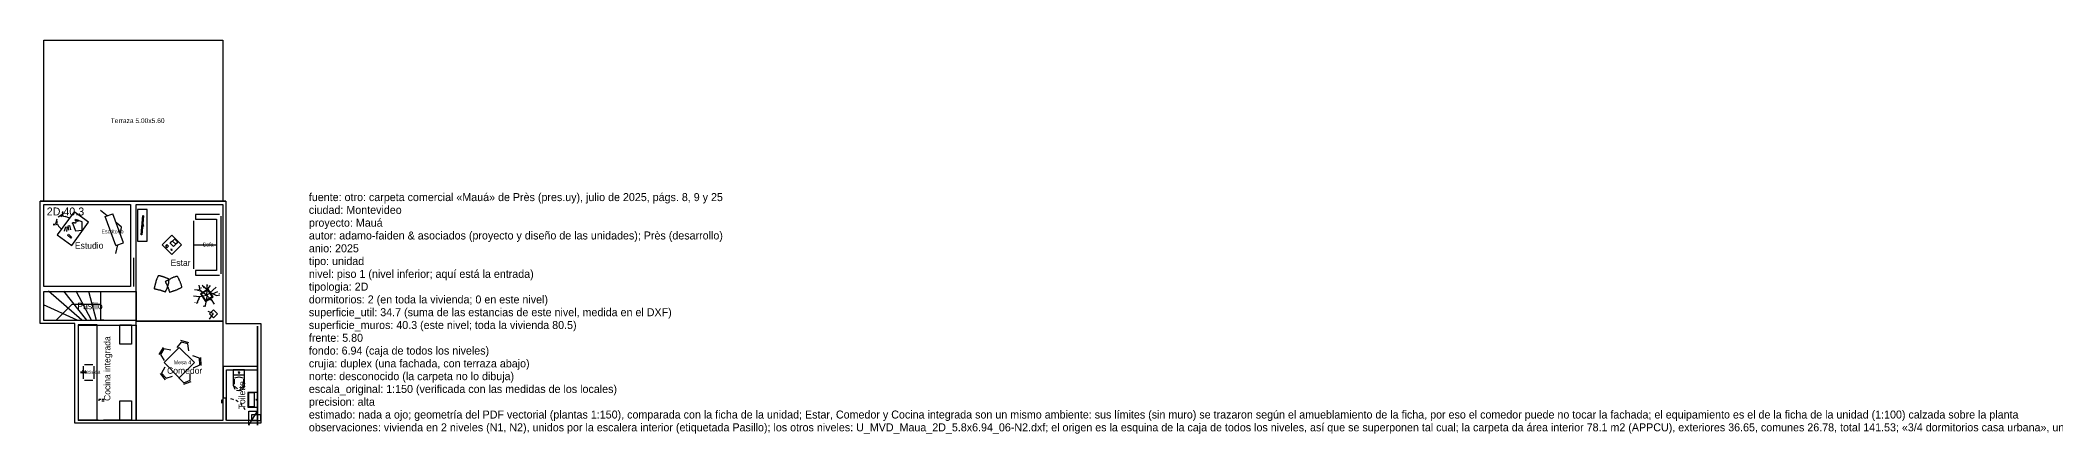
# Model space of a CAD drawing. Header units: metres. Extents: x 0 to 116, y 0 to 12.
# Drawn here: x 0 to 63, y -0.3 to 12 of the extents above; entities that cross this region are included whole.
import ezdxf

# ---------------------------------------------------------------- set-up
doc = ezdxf.new("R2010")
doc.units = ezdxf.units.M
for name, color, linetype in [('Trazo_Cotas', 9, 'Continuous'), ('Trazo_Datos', 7, 'Continuous'), ('Trazo_Entrada', 1, 'Continuous'), ('Trazo_Equipamiento', 8, 'Continuous'), ('Trazo_Estancias', 3, 'Continuous'), ('Trazo_Fachada', 30, 'Continuous'), ('Trazo_Puertas', 1, 'Continuous'), ('Trazo_Unidad', 7, 'Continuous'), ('Trazo_Ventanas', 5, 'Continuous')]:
    doc.layers.add(name, color=color, linetype=linetype)

msp = doc.modelspace()

# ---------------------------------------------------------------- linework, layer by layer
at = {"layer": 'Trazo_Cotas'}
msp.add_lwpolyline([(5.7, 11.97), (5.7, 6.94), (0.11, 6.94), (0.11, 11.97)], close=True, dxfattribs=at)
at = {"layer": 'Trazo_Entrada'}
msp.add_line((4.48, 0), (2.99, 0), dxfattribs=at)
at = {"layer": 'Trazo_Equipamiento', "color": 9}
for p, q in [((0.52, 6.38), (0.47, 6.22)), ((0.53, 6.3), (0.51, 6.23)), ((0.7, 6.53), (0.56, 6.44)), ((0.71, 6.5), (0.64, 6.45)), ((0.68, 6.6), (0.7, 6.53)), ((0.71, 6.54), (0.7, 6.61)), ((0.91, 6.41), (0.79, 6.46)), ((2.09, 6.48), (1.88, 6.65)), ((2.03, 6.46), (2.27, 6.54)), ((2.36, 5.55), (2.03, 6.46)), ((2.6, 5.64), (2.27, 6.54)), ((4.8, 4.82), (4.8, 6.32)), ((5.65, 4.67), (5.65, 6.47)), ((0.47, 6.22), (0.4, 6.21)), ((0.4, 6.2), (0.47, 6.21)), ((0.57, 6.16), (0.66, 6.06)), ((4.13, 5.69), (4.06, 5.63)), ((4.2, 5.76), (4.13, 5.69)), ((4.23, 5.59), (4.13, 5.69)), ((4.23, 5.59), (4.13, 5.69)), ((4.2, 5.76), (4.3, 5.65)), ((2.36, 5.55), (2.6, 5.64)), ((2.36, 5.3), (2.42, 5.57)), ((4.05, 5.63), (4.16, 5.52)), ((4.23, 5.59), (4.16, 5.52)), ((4.3, 5.65), (4.23, 5.59)), ((4.8, 5.57), (5.5, 5.57)), ((4.85, 4.62), (5.6, 4.62)), ((4.97, 3.95), (4.79, 3.97)), ((4.99, 4.14), (4.96, 4.31)), ((5.2, 3.99), (5.49, 4.25)), ((5.21, 4.17), (5.21, 4.33)), ((5.21, 4.17), (5.32, 4.3)), ((5.38, 4.04), (5.55, 4.11)), ((5.4, 3.43), (5.24, 3.49)), ((5.4, 3.43), (5.28, 3.25)), ((4.64, 2.51), (4.39, 2.58)), ((3.84, 2.36), (3.7, 2.14)), ((5.03, 1.8), (5.01, 2.05)), ((3.74, 1.55), (3.9, 1.35)), ((4.48, 1.21), (4.71, 1.3))]:
    msp.add_line(p, q, dxfattribs=at)
at = {"layer": 'Trazo_Equipamiento', "color": 8}
for p, q in [((1.3, 3.22), (0.26, 4.12)), ((1.45, 3.22), (0.74, 4.12)), ((1.6, 3.22), (1.12, 4.12)), ((1.89, 4.04), (1.89, 4.12)), ((1.89, 3.22), (1.89, 4.12)), ((1.89, 3.88), (1.89, 3.96)), ((1.89, 3.71), (1.89, 3.79)), ((1.15, 3.22), (0.1, 3.7)), ((1, 3.72), (0.5, 3.22)), ((1, 3.72), (1.89, 3.72)), ((1.33, 3.72), (1.61, 3.72)), ((1.89, 3.54), (1.89, 3.63)), ((1.89, 3.38), (1.89, 3.46)), ((1.26, 1.6), (1.43, 1.6)), ((1.43, 1.57), (1.26, 1.57)), ((1.34, 1.78), (1.34, 1.6)), ((1.34, 1.57), (1.34, 1.38)), ((1.64, 1.82), (1.38, 1.82)), ((1.38, 1.34), (1.64, 1.34)), ((1.68, 1.38), (1.68, 1.78)), ((6.02, 1.51), (6.38, 1.51)), ((6.06, 1.37), (6.06, 1.22)), ((6.2, 1.43), (6.07, 1.4)), ((6.34, 1.4), (6.21, 1.43)), ((6.35, 1.37), (6.35, 1.22)), ((2, 0.74), (1.92, 0.74)), ((1.92, 0.69), (2, 0.69)), ((5.68, 0.62), (5.68, 0.72)), ((6.03, 1.18), (6.08, 1.06)), ((6.07, 1.15), (6.16, 1.07)), ((6.13, 1.03), (6.21, 1.02)), ((6.2, 1.02), (6.28, 1.03)), ((6.25, 1.07), (6.34, 1.15)), ((6.33, 1.06), (6.38, 1.18)), ((1.81, 0.09), (1.18, 0.09)), ((2.87, 0.09), (1.97, 0.09)), ((6.4, 0.41), (6.36, 0.48)), ((6.51, 0.37), (6.8, 0.37)), ((6.51, 0.09), (6.51, 0.37)), ((6.51, -0.07), (6.78, 0.37))]:
    msp.add_line(p, q, dxfattribs=at)
at = {"layer": 'Trazo_Equipamiento', "color": 9}
for points in [[(0.98, 5.55), (1.51, 6.28), (1.06, 6.6), (0.53, 5.88)], [(1.14, 6.34), (1.16, 6.31), (1.19, 6.32), (1.18, 6.34)], [(3.04, 5.69), (3.34, 5.69), (3.34, 6.68), (3.04, 6.68)], [(3.15, 5.89), (3.2, 6.49), (3.22, 6.48), (3.17, 5.88)], [(4.11, 5.27), (4.41, 5.57), (4.11, 5.87), (3.81, 5.57)], [(3.95, 5.48), (4, 5.53), (3.95, 5.58), (3.91, 5.53)], [(3.91, 4.1), (3.91, 4.11), (3.92, 4.12), (3.92, 4.14), (3.93, 4.15), (3.94, 4.17), (3.94, 4.18), (3.95, 4.19), (3.95, 4.2), (3.96, 4.22), (3.96, 4.23), (3.97, 4.25), (3.97, 4.26), (3.98, 4.28), (3.98, 4.29), (3.99, 4.3), (3.99, 4.33), (4, 4.34), (4, 4.36), (4.01, 4.37), (4.01, 4.4), (4.02, 4.42), (4.02, 4.46), (4.03, 4.47), (4.03, 4.49), (4.02, 4.5), (4.01, 4.5), (4, 4.51), (3.99, 4.51), (3.97, 4.52), (3.96, 4.53), (3.93, 4.53), (3.92, 4.54), (3.9, 4.55), (3.89, 4.55), (3.88, 4.56), (3.86, 4.56), (3.85, 4.57), (3.83, 4.57), (3.82, 4.58), (3.79, 4.58), (3.78, 4.59), (3.75, 4.59), (3.74, 4.6), (3.68, 4.6), (3.67, 4.58), (3.67, 4.57), (3.66, 4.56), (3.66, 4.55), (3.65, 4.53), (3.64, 4.52), (3.64, 4.5), (3.63, 4.49), (3.63, 4.48), (3.62, 4.47), (3.62, 4.45), (3.61, 4.44), (3.61, 4.39), (3.6, 4.38), (3.6, 4.36), (3.59, 4.35), (3.59, 4.32), (3.58, 4.31), (3.58, 4.28), (3.57, 4.27), (3.57, 4.24), (3.56, 4.23), (3.56, 4.21), (3.57, 4.2), (3.6, 4.2), (3.61, 4.19), (3.64, 4.19), (3.66, 4.18), (3.67, 4.18), (3.69, 4.17), (3.71, 4.17), (3.73, 4.16), (3.74, 4.16), (3.75, 4.15), (3.77, 4.15), (3.78, 4.14), (3.8, 4.14), (3.81, 4.13), (3.83, 4.13), (3.84, 4.12), (3.86, 4.12), (3.88, 4.11), (3.89, 4.1)], [(4.04, 4.09), (4.05, 4.09), (4.07, 4.1), (4.08, 4.1), (4.1, 4.11), (4.11, 4.11), (4.13, 4.12), (4.14, 4.12), (4.15, 4.13), (4.17, 4.13), (4.18, 4.14), (4.21, 4.14), (4.22, 4.15), (4.24, 4.16), (4.25, 4.16), (4.26, 4.17), (4.27, 4.17), (4.29, 4.18), (4.3, 4.19), (4.32, 4.2), (4.33, 4.2), (4.34, 4.21), (4.35, 4.21), (4.37, 4.22), (4.38, 4.23), (4.39, 4.23), (4.41, 4.24), (4.42, 4.25), (4.42, 4.27), (4.41, 4.29), (4.41, 4.31), (4.4, 4.33), (4.4, 4.34), (4.39, 4.36), (4.38, 4.37), (4.38, 4.4), (4.37, 4.41), (4.37, 4.42), (4.36, 4.44), (4.35, 4.45), (4.35, 4.47), (4.34, 4.48), (4.34, 4.49), (4.33, 4.5), (4.33, 4.52), (4.31, 4.54), (4.3, 4.56), (4.3, 4.57), (4.29, 4.58), (4.23, 4.58), (4.22, 4.57), (4.21, 4.57), (4.19, 4.56), (4.16, 4.56), (4.15, 4.55), (4.13, 4.54), (4.12, 4.54), (4.11, 4.53), (4.1, 4.53), (4.08, 4.52), (4.06, 4.5), (4.05, 4.5), (4.03, 4.49), (4.02, 4.49), (4, 4.48), (3.99, 4.47), (3.98, 4.47), (3.97, 4.46), (3.95, 4.45), (3.94, 4.45), (3.93, 4.44), (3.91, 4.43), (3.9, 4.43), (3.91, 4.42), (3.91, 4.4), (3.92, 4.39), (3.92, 4.37), (3.94, 4.35), (3.94, 4.34), (3.95, 4.32), (3.96, 4.31), (3.96, 4.29), (3.97, 4.28), (3.97, 4.27), (3.98, 4.25), (3.99, 4.24), (3.99, 4.21), (4.01, 4.19), (4.01, 4.17), (4.02, 4.16), (4.02, 4.14), (4.03, 4.13), (4.03, 4.12), (4.04, 4.1)], [(5.4, 3.95), (5.24, 4.19), (5, 4.04), (5.16, 3.8)], [(5.37, 3.96), (5.23, 4.16), (5.03, 4.03), (5.16, 3.83)], [(5.41, 3.29), (5.54, 3.41), (5.41, 3.54), (5.29, 3.41)], [(4.34, 1.41), (4.82, 1.89), (4.34, 2.36), (3.87, 1.89)]]:
    msp.add_lwpolyline(points, close=True, dxfattribs=at)
for points in [[(0.79, 6.45), (0.72, 6.46), (0.71, 6.5)], [(1.01, 6.25), (1.1, 6.01), (1.31, 6.03), (1.31, 6.29), (1.1, 6.36)], [(1.01, 6.24), (1.01, 6.26), (1.02, 6.26), (1.02, 6.27), (1.07, 6.27), (1.07, 6.26), (1.1, 6.26), (1.11, 6.27), (1.12, 6.27), (1.12, 6.32), (1.11, 6.32), (1.1, 6.33), (1.1, 6.34), (1.09, 6.34), (1.09, 6.35), (1.1, 6.35), (1.1, 6.36)], [(5.6, 6.52), (4.85, 6.52), (4.85, 6.37), (5.5, 6.37), (5.5, 4.77), (4.85, 4.77), (4.85, 4.62)], [(4.85, 6.37), (5.5, 6.37), (5.5, 4.77), (4.85, 4.77)], [(0.5, 6.21), (0.54, 6.22), (0.57, 6.16)], [(0.76, 6), (0.76, 6.01), (0.8, 6.14), (0.84, 6.13), (0.82, 5.99)], [(0.88, 5.91), (0.97, 5.81), (0.95, 5.78), (0.85, 5.87), (0.84, 5.87)], [(0.89, 6.03), (0.89, 6.04), (0.87, 6.17), (0.91, 6.18), (0.94, 6.05), (0.94, 6.04)], [(2.5, 5.93), (2.54, 6.13), (2.38, 6.26)], [(3.19, 6.15), (3.23, 6.18), (3.2, 6.23)], [(4.1, 5.45), (4.11, 5.39), (4.1, 5.39), (4.09, 5.45)], [(5.2, 3.99), (4.99, 4.14), (4.82, 4.17)], [(4.84, 3.77), (4.84, 3.78), (4.84, 3.78)], [(5.2, 3.99), (4.97, 3.95), (4.88, 3.73)], [(4.92, 4.17), (4.92, 4.18), (4.93, 4.17)], [(4.93, 4.14), (4.93, 4.13), (4.93, 4.14)], [(4.96, 3.88), (4.96, 3.88), (4.97, 3.88)], [(4.99, 4.12), (4.98, 4.12), (4.99, 4.12)], [(4.99, 4.23), (5, 4.22), (5, 4.23)], [(5.03, 4.23), (5.03, 4.23), (5.04, 4.22)], [(5.2, 3.99), (5.21, 4.17), (5.06, 4.3)], [(5.1, 4.24), (5.11, 4.23), (5.11, 4.24)], [(5.2, 3.99), (5.19, 3.87), (5.14, 3.63)], [(5.2, 3.99), (5.34, 3.86), (5.43, 3.72)], [(5.22, 4.31), (5.23, 4.3), (5.22, 4.31)], [(5.3, 4.09), (5.5, 3.99), (5.61, 4.01)], [(5.32, 3.93), (5.33, 3.93), (5.33, 3.94), (5.34, 3.93)], [(5.32, 3.84), (5.32, 3.85), (5.32, 3.85)], [(5.6, 4.04), (5.6, 4.04), (5.6, 4.05)], [(4.91, 3.77), (4.92, 3.76), (4.92, 3.77)], [(5.1, 3.65), (5.11, 3.65), (5.11, 3.66), (5.12, 3.65)], [(4.64, 2.26), (4.61, 2.48), (4.4, 2.53), (4.27, 2.36)], [(4.08, 2.28), (3.86, 2.32), (3.75, 2.14), (3.87, 1.96)], [(4.79, 1.73), (4.98, 1.82), (4.97, 2.03), (4.77, 2.1)], [(3.89, 1.75), (3.79, 1.56), (3.93, 1.4), (4.13, 1.46)], [(4.33, 1.41), (4.48, 1.26), (4.68, 1.34), (4.68, 1.55)]]:
    msp.add_lwpolyline(points, dxfattribs=at)
at = {"layer": 'Trazo_Equipamiento', "color": 8}
for points in [[(1.51, 4.12), (1.75, 3.22), (1.89, 3.22)], [(0.98, 3.22), (1.6, 3.22), (1.75, 3.22)], [(1.98, 3.22), (1.89, 3.22), (1.89, 3.29)], [(6.78, 1.77), (5.71, 1.77), (5.71, 0.79), (5.82, 0.79), (5.82, 1.66), (6.78, 1.66), (6.78, 0.37)], [(6.38, 1.17), (6.38, 1.66), (6.02, 1.66), (6.02, 1.17)], [(6.78, 1.67), (6.78, 1.67), (6.78, -0.07)], [(1.89, 0.74), (1.83, 0.74), (1.83, 0.69)], [(5.67, 0.62), (5.67, 0.72), (5.68, 0.72)], [(6.04, 0.73), (6.02, 0.74), (5.95, 0.76)], [(6.18, 0.66), (6.12, 0.7), (6.11, 0.7)], [(6.31, 0.55), (6.28, 0.58), (6.25, 0.61)], [(6.51, -0.07), (6.51, -0.07), (6.51, 0.37)]]:
    msp.add_lwpolyline(points, dxfattribs=at)
for points in [[(1.78, 3.07), (1.18, 3.07), (1.18, 0.09), (1.78, 0.09)], [(2.85, 2.47), (2.48, 2.47), (2.48, 3.07), (2.85, 3.07)], [(6.78, 3.03), (6.78, -0.07)], [(6.21, 1.6), (6.18, 1.58), (6.21, 1.55), (6.23, 1.58)], [(2.85, 0.09), (2.48, 0.09), (2.48, 0.69), (2.85, 0.69)], [(6.48, 0.5), (6.78, 0.5), (6.78, 0.95), (6.48, 0.95)], [(6.69, 0.94), (6.5, 0.94), (6.5, 0.52), (6.69, 0.52)], [(6.74, 0.72), (6.76, 0.73), (6.74, 0.75), (6.73, 0.73)], [(6.88, 0.07), (6.61, 0.07), (6.61, 0.27), (6.88, 0.27)]]:
    msp.add_lwpolyline(points, close=True, dxfattribs=at)
at = {"layer": 'Trazo_Estancias', "color": 150}
msp.add_lwpolyline([(2.82, 6.83), (2.82, 4.27), (0.11, 4.27), (0.11, 6.83)], close=True, dxfattribs=at)
at = {"layer": 'Trazo_Estancias', "color": 2}
msp.add_lwpolyline([(5.7, 6.83), (5.7, 3.19), (2.99, 3.19), (2.99, 6.83)], close=True, dxfattribs=at)
at = {"layer": 'Trazo_Estancias', "color": 8}
msp.add_lwpolyline([(2.99, 4.11), (2.99, 3.21), (0.11, 3.21), (0.11, 4.11)], close=True, dxfattribs=at)
at = {"layer": 'Trazo_Estancias', "color": 40}
msp.add_lwpolyline([(5.7, 3.19), (5.7, 0.08), (2.99, 0.08), (2.99, 3.19)], close=True, dxfattribs=at)
at = {"layer": 'Trazo_Estancias', "color": 30}
msp.add_lwpolyline([(2.99, 3.06), (2.99, 0.08), (1.19, 0.08), (1.19, 3.06)], close=True, dxfattribs=at)
at = {"layer": 'Trazo_Estancias', "color": 4}
msp.add_lwpolyline([(6.79, 1.66), (6.79, 0.08), (5.82, 0.08), (5.82, 1.66)], close=True, dxfattribs=at)
at = {"layer": 'Trazo_Fachada'}
msp.add_line((5.8, 6.94), (0, 6.94), dxfattribs=at)
at = {"layer": 'Trazo_Puertas'}
for p, q in [((2.91, 5.17), (2.91, 4.27)), ((5.8, 0.78), (5.8, 0.09))]:
    msp.add_line(p, q, dxfattribs=at)
at = {"layer": 'Trazo_Unidad'}
msp.add_lwpolyline([(5.8, 6.94), (5.8, 3.11), (6.89, 3.11), (6.89, 0), (1.08, 0), (1.08, 3.11), (0, 3.11), (0, 6.94)], close=True, dxfattribs=at)
at = {"layer": 'Trazo_Ventanas'}
for p, q in [((2.82, 6.94), (0.11, 6.94)), ((5.7, 6.94), (2.99, 6.94))]:
    msp.add_line(p, q, dxfattribs=at)

# ---------------------------------------------------------------- texts
at = {"layer": 'Trazo_Cotas'}
msp.add_text('Terraza 5.00x5.60', height=0.15, dxfattribs=at).set_placement((2.2, 9.38))
at = {"layer": 'Trazo_Datos'}
for s, p in [('fuente: otro: carpeta comercial «Mauá» de Près (pres.uy), julio de 2025, págs. 8, 9 y 25', (8.39, 6.94)), ('ciudad: Montevideo', (8.39, 6.54)), ('proyecto: Mauá', (8.39, 6.14)), ('autor: adamo-faiden & asociados (proyecto y diseño de las unidades); Près (desarrollo)', (8.39, 5.74)), ('tipo: unidad', (8.39, 4.94)), ('anio: 2025', (8.39, 5.34)), ('nivel: piso 1 (nivel inferior; aquí está la entrada)', (8.39, 4.54)), ('tipologia: 2D', (8.39, 4.14)), ('dormitorios: 2 (en toda la vivienda; 0 en este nivel)', (8.39, 3.74)), ('superficie_util: 34.7 (suma de las estancias de este nivel, medida en el DXF)', (8.39, 3.34)), ('superficie_muros: 40.3 (este nivel; toda la vivienda 80.5)', (8.39, 2.94)), ('frente: 5.80', (8.39, 2.54)), ('fondo: 6.94 (caja de todos los niveles)', (8.39, 2.14)), ('crujia: duplex (una fachada, con terraza abajo)', (8.39, 1.74)), ('norte: desconocido (la carpeta no lo dibuja)', (8.39, 1.34)), ('escala_original: 1:150 (verificada con las medidas de los locales)', (8.39, 0.94)), ('precision: alta', (8.39, 0.54)), ('estimado: nada a ojo; geometría del PDF vectorial (plantas 1:150), comparada con la ficha de la unidad; Estar, Comedor y Cocina integrada son un mismo ambiente: sus límites (sin muro) se trazaron según el amueblamiento de la ficha, por eso el comedor puede no tocar la fachada; el equipamiento es el de la ficha de la unidad (1:100) calzada sobre la planta', (8.39, 0.14)), ('observaciones: vivienda en 2 niveles (N1, N2), unidos por la escalera interior (etiquetada Pasillo); los otros niveles: U_MVD_Maua_2D_5.8x6.94_06-N2.dxf; el origen es la esquina de la caja de todos los niveles, así que se superponen tal cual; la carpeta da área interior 78.1 m2 (APPCU), exteriores 36.65, comunes 26.78, total 141.53; «3/4 dormitorios casa urbana», unidades 102 y 103 (iguales); abajo terraza de 5,00 x 5,60 y arriba balcón de 1,00 x 5,80, en Trazo_Cotas; el toilette de abajo entra en la banda de la vivienda vecina; abajo hay un estudio cerrado (con puerta y ventana) que la carpeta amuebla con escritorio: por eso 2D, aunque la carpeta la vende como «3/4 dormitorios»; nivel inferior: estar, cocina y entrada', (8.39, -0.26))]:
    msp.add_text(s, height=0.25, dxfattribs=at).set_placement(p)
at = {"layer": 'Trazo_Equipamiento', "color": 8}
for s, p in [('Escritorio', (1.91, 5.93)), ('Sofa', (5.07, 5.52)), ('Mesa 4', (4.17, 1.84)), ('Mesada', (1.29, 1.54))]:
    msp.add_text(s, height=0.12, dxfattribs=at).set_placement(p)
at = {"layer": 'Trazo_Estancias', "color": 150}
msp.add_text('Estudio', height=0.2, dxfattribs=at).set_placement((1.08, 5.45))
at = {"layer": 'Trazo_Estancias', "color": 2}
msp.add_text('Estar', height=0.2, dxfattribs=at).set_placement((4.07, 4.91))
at = {"layer": 'Trazo_Estancias', "color": 8}
msp.add_text('Pasillo', height=0.2, dxfattribs=at).set_placement((1.16, 3.56))
at = {"layer": 'Trazo_Estancias', "color": 30}
msp.add_text('Cocina integrada', height=0.2, rotation=90, dxfattribs=at).set_placement((2.19, 0.69))
at = {"layer": 'Trazo_Estancias', "color": 40}
msp.add_text('Comedor', height=0.2, dxfattribs=at).set_placement((3.96, 1.54))
at = {"layer": 'Trazo_Estancias', "color": 4}
msp.add_text('Toilette', height=0.2, rotation=90, dxfattribs=at).set_placement((6.4, 0.43))
at = {"layer": 'Trazo_Unidad'}
msp.add_text('2D 40.3', height=0.25, dxfattribs=at).set_placement((0.2, 6.49))

doc.saveas('drawing.dxf')
